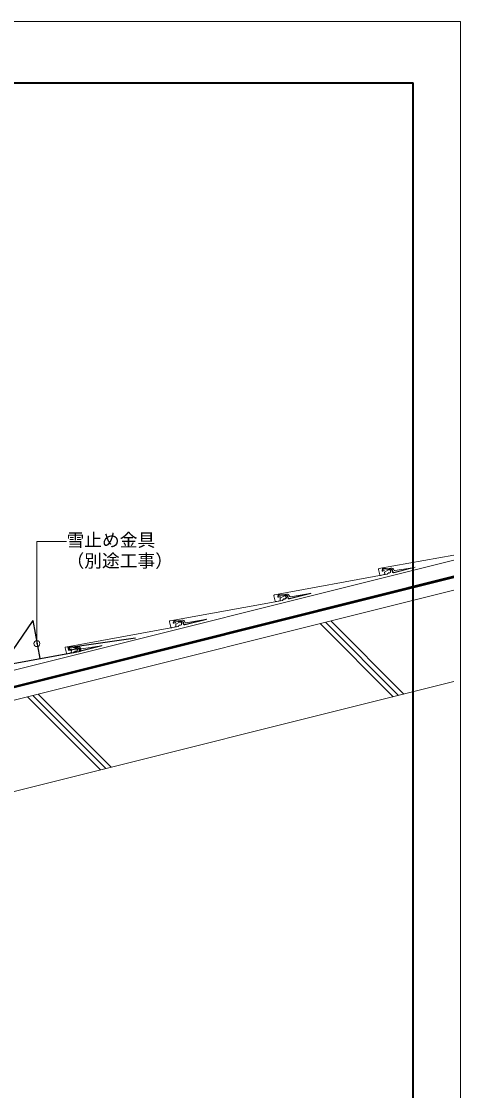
# Model space of a CAD drawing. Units: millimetres on the paper, with parts at other scales. Extents: x -210 to 210, y -148 to 150.
# Drawn here: x 135.7 to 210, y -30.8 to 149.9 of the extents above; entities that cross this region are included whole.
import ezdxf
from ezdxf.enums import TextEntityAlignment as Align

# ---------------------------------------------------------------- set-up
doc = ezdxf.new("R2010")
doc.units = ezdxf.units.MM
doc.header["$PDMODE"] = 32
doc.header["$PDSIZE"] = 1
for name, color, linetype, lineweight in [('0-2', 5, 'Continuous', 9), ('0-4', 5, 'Continuous', 9), ('0-A', 5, 'Continuous', 9), ('F-0_通り芯', 6, 'Continuous', 9)]:
    doc.layers.add(name, color=color, linetype=linetype, lineweight=lineweight)
doc.styles.add('ＭＳ ゴシック', font='')
doc.styles.get('ＭＳ ゴシック').set_extended_font_data('MS Gothic')

msp = doc.modelspace()

# ---------------------------------------------------------------- linework, layer by layer
at = {"layer": '0-2'}
for p, q in [((196.196, 57.423), (208.844, 59.723)), ((76.461, 25.762), (208.844, 58.858)), ((77.091, 23.24), (208.844, 56.178)), ((77.116, 23.143), (208.844, 56.075)), ((178.539, 53.008), (197.546, 56.465)), ((196.093, 57.263), (196.317, 56.365)), ((196.475, 56.27), (197.072, 56.419)), ((196.738, 57.134), (196.804, 57.388)), ((196.853, 57.375), (196.786, 57.121)), ((196.832, 57.097), (196.89, 57.32)), ((197.15, 57.084), (196.859, 57.011)), ((198.238, 57.288), (196.939, 57.434)), ((196.945, 57.484), (198.244, 57.337)), ((196.977, 57.38), (197.945, 57.27)), ((197.152, 56.801), (197.17, 56.555)), ((197.795, 57.194), (197.194, 56.878)), ((197.629, 57.414), (198.202, 57.526)), ((197.73, 56.708), (197.929, 56.723)), ((197.933, 56.673), (197.731, 56.658)), ((198.473, 56.884), (198.41, 57.137)), ((198.459, 57.15), (198.522, 56.896)), ((198.704, 56.787), (202.322, 57.692)), ((202.335, 57.643), (198.716, 56.739)), ((201.839, 57.571), (198.873, 57.088)), ((202.322, 57.692), (202.335, 57.643)), ((80.851, 23.871), (208.844, 55.869)), ((80.902, 23.987), (208.844, 55.972)), ((80.851, 21.809), (208.844, 53.807)), ((178.436, 52.849), (178.661, 51.95)), ((179.081, 52.719), (179.148, 52.973)), ((179.196, 52.961), (179.129, 52.707)), ((179.175, 52.683), (179.234, 52.906)), ((179.19, 52.646), (179.481, 52.718)), ((179.493, 52.67), (179.202, 52.597)), ((180.582, 52.873), (179.282, 53.02)), ((179.288, 53.07), (180.587, 52.923)), ((179.32, 52.965), (180.288, 52.856)), ((179.481, 52.718), (179.493, 52.67)), ((179.495, 52.387), (179.513, 52.141)), ((180.138, 52.779), (179.538, 52.464)), ((179.973, 52.999), (180.545, 53.112)), ((180.817, 52.47), (180.753, 52.723)), ((180.802, 52.735), (180.865, 52.482)), ((181.047, 52.373), (184.666, 53.278)), ((184.678, 53.229), (181.059, 52.324)), ((184.183, 53.157), (181.217, 52.673)), ((184.666, 53.278), (184.678, 53.229)), ((160.882, 48.594), (179.889, 52.051)), ((178.818, 51.856), (179.415, 52.005)), ((180.073, 52.294), (180.273, 52.309)), ((180.277, 52.259), (180.075, 52.244)), ((163.391, 47.959), (167.009, 48.863)), ((167.021, 48.815), (163.403, 47.91)), ((167.009, 48.863), (167.021, 48.815)), ((143.226, 44.18), (162.233, 47.636)), ((160.78, 48.435), (161.004, 47.536)), ((161.162, 47.442), (161.758, 47.591)), ((161.425, 48.305), (161.491, 48.559)), ((161.539, 48.547), (161.473, 48.293)), ((161.519, 48.269), (161.577, 48.492)), ((161.533, 48.231), (161.824, 48.304)), ((161.837, 48.256), (161.546, 48.183)), ((162.925, 48.459), (161.626, 48.606)), ((161.631, 48.655), (162.931, 48.509)), ((161.663, 48.551), (162.632, 48.442)), ((161.824, 48.304), (161.837, 48.256)), ((161.838, 47.973), (161.857, 47.726)), ((162.482, 48.365), (161.881, 48.049)), ((162.316, 48.585), (162.889, 48.698)), ((162.417, 47.88), (162.616, 47.895)), ((162.62, 47.845), (162.418, 47.83)), ((163.16, 48.056), (163.097, 48.309)), ((163.145, 48.321), (163.209, 48.068)), ((166.526, 48.743), (163.56, 48.259)), ((198.606, 35.786), (186.236, 48.155)), ((199.511, 36.012), (187.141, 48.382)), ((200.416, 36.239), (188.047, 48.608)), ((143.123, 44.021), (143.348, 43.122)), ((143.768, 43.891), (143.834, 44.145)), ((143.883, 44.132), (143.816, 43.878)), ((143.862, 43.855), (143.92, 44.078)), ((143.877, 43.817), (144.168, 43.89)), ((144.18, 43.842), (143.889, 43.769)), ((145.269, 44.045), (143.969, 44.192)), ((143.975, 44.241), (145.274, 44.095)), ((144.007, 44.137), (144.975, 44.028)), ((144.168, 43.89), (144.18, 43.842)), ((144.182, 43.559), (144.2, 43.312)), ((144.825, 43.951), (144.224, 43.635)), ((144.659, 44.171), (145.232, 44.283)), ((144.76, 43.466), (144.96, 43.481)), ((144.963, 43.431), (144.762, 43.416)), ((145.504, 43.642), (145.44, 43.895)), ((145.489, 43.907), (145.552, 43.654)), ((145.734, 43.545), (149.353, 44.449)), ((149.365, 44.401), (145.746, 43.496)), ((148.87, 44.328), (145.904, 43.845)), ((149.353, 44.449), (149.365, 44.401)), ((125.569, 39.766), (144.576, 43.222)), ((143.505, 43.027), (144.102, 43.177)), ((97.851, 10.597), (208.844, 38.346)), ((150.94, 23.87), (138.571, 36.239)), ((149.13, 23.417), (136.761, 35.787)), ((150.035, 23.644), (137.666, 36.013))]:
    msp.add_line(p, q, dxfattribs=at)
msp.add_lwpolyline([(196.847, 57.06), (197.138, 57.132), (197.15, 57.084)], dxfattribs=at)
for centre, radius, start, end in [((196.219, 57.295), 0.13, 100.3062, 194.03624), ((196.443, 56.396), 0.13, 194.03624, 284.03624), ((196.834, 57.108), 0.1, 165.31618, 284.03624), ((196.834, 57.108), 0.05, 165.31651, 284.03624), ((196.93, 57.355), 0.13, 83.56872, 165.31618), ((196.93, 57.355), 0.08, 83.56871, 165.31651), ((196.968, 57.3), 0.08, 83.56871, 165.31651), ((197.04, 56.545), 0.13, 284.03624, 4.19636), ((197.231, 56.807), 0.08, 117.73668, 184.19636), ((197.532, 56.543), 0.08, 280.3062, 355.98315), ((197.6, 57.561), 0.2, 263.56871, 281.0857), ((197.6, 57.561), 0.15, 263.56872, 281.08567), ((197.741, 56.529), 0.13, 94.19636, 175.98315), ((197.911, 56.972), 0.25, 274.19636, 117.73668), ((197.911, 56.972), 0.3, 274.19636, 83.56871), ((198.284, 57.104), 0.43, 13.13946, 101.08567), ((198.216, 57.089), 0.2, 14.03624, 83.56871), ((198.216, 57.089), 0.25, 14.03624, 83.56872), ((198.667, 56.933), 0.2, 194.03624, 284.03624), ((198.667, 56.933), 0.15, 194.03624, 284.03624), ((198.849, 57.236), 0.15, 193.13946, 279.25413), ((178.562, 52.881), 0.13, 100.3062, 194.03624), ((179.178, 52.694), 0.1, 165.31618, 284.03624), ((179.178, 52.694), 0.05, 165.31651, 284.03624), ((179.273, 52.94), 0.13, 83.56872, 165.31618), ((179.273, 52.94), 0.08, 83.56871, 165.31651), ((179.311, 52.886), 0.08, 83.56871, 165.31651), ((179.575, 52.393), 0.08, 117.73668, 184.19636), ((179.944, 53.147), 0.2, 263.56871, 281.0857), ((179.944, 53.147), 0.15, 263.56872, 281.08567), ((180.255, 52.558), 0.25, 274.19636, 117.73668), ((180.255, 52.558), 0.3, 274.19636, 83.56871), ((180.628, 52.69), 0.43, 13.13946, 101.08567), ((180.559, 52.675), 0.2, 14.03624, 83.56871), ((180.559, 52.675), 0.25, 14.03624, 83.56872), ((181.011, 52.518), 0.2, 194.03624, 284.03624), ((181.011, 52.518), 0.15, 194.03624, 284.03624), ((181.193, 52.822), 0.15, 193.13946, 279.25413), ((178.787, 51.982), 0.13, 194.03624, 284.03624), ((179.383, 52.131), 0.13, 284.03624, 4.19636), ((179.875, 52.129), 0.08, 280.3062, 355.98315), ((180.084, 52.115), 0.13, 94.19636, 175.98315), ((160.906, 48.466), 0.13, 100.3062, 194.03624), ((161.13, 47.568), 0.13, 194.03624, 284.03624), ((161.521, 48.28), 0.1, 165.31618, 284.03624), ((161.521, 48.28), 0.05, 165.31651, 284.03624), ((161.617, 48.526), 0.13, 83.56872, 165.31618), ((161.617, 48.526), 0.08, 83.56871, 165.31651), ((161.654, 48.472), 0.08, 83.56871, 165.31651), ((161.727, 47.717), 0.13, 284.03624, 4.19636), ((161.918, 47.979), 0.08, 117.73668, 184.19636), ((162.218, 47.715), 0.08, 280.3062, 355.98315), ((162.287, 48.733), 0.15, 263.56872, 281.08567), ((162.428, 47.7), 0.13, 94.19636, 175.98315), ((162.598, 48.144), 0.25, 274.19636, 117.73668), ((162.598, 48.144), 0.3, 274.19636, 83.56871), ((162.971, 48.276), 0.43, 13.13946, 101.08567), ((162.903, 48.261), 0.2, 14.03624, 83.56871), ((162.903, 48.261), 0.25, 14.03624, 83.56872), ((163.354, 48.104), 0.2, 194.03624, 284.03624), ((163.354, 48.104), 0.15, 194.03624, 284.03624), ((163.536, 48.407), 0.15, 193.13946, 279.25413), ((143.249, 44.052), 0.13, 100.3062, 194.03624), ((143.865, 43.866), 0.1, 165.31618, 284.03624), ((143.865, 43.866), 0.05, 165.31651, 284.03624), ((143.96, 44.112), 0.13, 83.56872, 165.31618), ((143.96, 44.112), 0.08, 83.56871, 165.31651), ((143.998, 44.058), 0.08, 83.56871, 165.31651), ((144.262, 43.565), 0.08, 117.73668, 184.19636), ((144.63, 44.318), 0.2, 263.56871, 281.0857), ((144.63, 44.318), 0.15, 263.56872, 281.08567), ((144.771, 43.286), 0.13, 94.19636, 175.98315), ((144.941, 43.73), 0.25, 274.19636, 117.73668), ((144.941, 43.73), 0.3, 274.19636, 83.56871), ((145.315, 43.861), 0.43, 13.13946, 101.08567), ((145.246, 43.846), 0.2, 14.03624, 83.56871), ((145.246, 43.846), 0.25, 14.03624, 83.56872), ((145.698, 43.69), 0.2, 194.03624, 284.03624), ((145.698, 43.69), 0.15, 194.03624, 284.03624), ((145.879, 43.993), 0.15, 193.13946, 279.25413), ((143.474, 43.154), 0.13, 194.03624, 284.03624), ((144.07, 43.303), 0.13, 284.03624, 4.19636), ((144.562, 43.301), 0.08, 280.3062, 355.98315)]:
    msp.add_arc(centre, radius, start, end, dxfattribs=at)
at = {"layer": '0-4'}
for p, q in [((138.376, 61.982), (143.376, 61.982)), ((138.376, 44.749), (138.376, 61.982))]:
    msp.add_line(p, q, dxfattribs=at)
msp.add_point((138.376, 44.749), dxfattribs=at)
at = {"layer": '0-A', "color": 2, "lineweight": 25}
for p, q in [((137.711, 48.631), (132.479, 41.073)), ((137.711, 48.631), (138.874, 42.236)), ((143.612, 44.124), (155.013, 45.71)), ((132.479, 41.073), (145.761, 43.488)), ((143.612, 44.124), (143.704, 43.623)), ((143.704, 43.623), (145.671, 43.98)), ((145.671, 43.98), (145.761, 43.488))]:
    msp.add_line(p, q, dxfattribs=at)
at = {"layer": 'F-0_通り芯'}
for p, q in [((210, 149.878), (-210, 149.878)), ((210, -148.5), (210, 149.878))]:
    msp.add_line(p, q, dxfattribs=at)
at = {"layer": 'F-0_通り芯', "color": 3, "lineweight": 40}
for p in [(-188, 139.5), (202, -140.5)]:
    msp.add_line(p, (202, 139.5), dxfattribs=at)

# ---------------------------------------------------------------- texts
at = {"layer": '0-4', "color": 7, "style": 'ＭＳ ゴシック'}
for s, p in [('雪止め金具', (143.376, 60.482)), ('（別途工事）', (143.376, 56.982))]:
    msp.add_text(s, height=2.199, dxfattribs=at).set_placement(p, align=Align.BOTTOM_LEFT)

doc.saveas('drawing.dxf')
